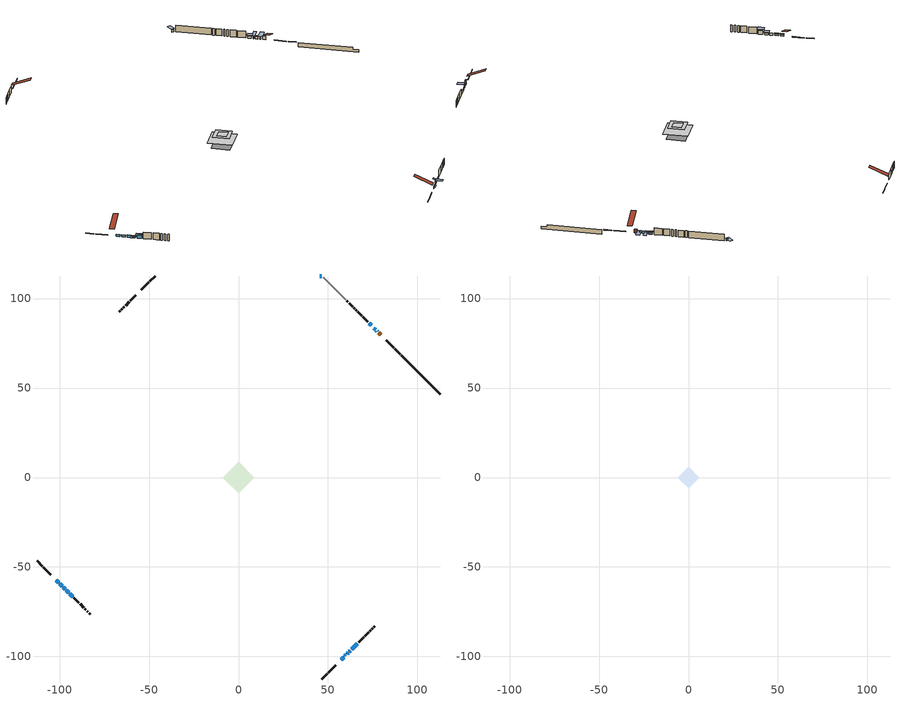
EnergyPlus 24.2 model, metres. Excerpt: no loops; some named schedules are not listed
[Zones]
conditioned space
 floor outside (Floor1 construction): -1.01,0 0,1.01 1.01,0 0,-1.01 z0.61
 floor adiabatic (AdiabaticFloorConstruction): -8.86,0 0,8.86 8.86,0 0,-8.86 z1.83
 floor foundation (Slab1 construction): -6.63,0 0,6.63 6.63,0 0,-6.63 z-1.75
 wall outside (RimJoist1 construction): 46.63,-112.58 49.49,-109.71 / -112.58,-46.63 -109.71,-49.49 / -46.63,112.58 -49.49,109.71 / 90.26,68.95 87.4,71.81 z0.61:0.91
 wall outside (RimJoist2 construction): 50.15,-109.06 54.41,-104.79 / -109.06,-50.15 -104.79,-54.41 / -50.15,109.06 -54.41,104.79 / 86.74,72.47 82.48,76.73 z0.61:0.91
 wall outside (AdiabaticWallConstruction 1): 79.37,79.84 78.3,80.91 z0.61:2.64
 wall outside (AdiabaticWallConstruction): 77.65,81.56 77.21,82 / -101.68,-57.52 -100.39,-58.82 / 57.52,-101.68 58.82,-100.39 / -99.73,-59.47 -98.44,-60.77 / -96.16,-63.05 -94.86,-64.34 / 75.04,84.17 74.89,84.32 z0.61:1.53; 76.56,82.65 75.69,83.51 / -97.78,-61.42 -96.81,-62.39 / 46.63,112.58 45.41,112.58 / 74.24,84.97 72.94,86.26 / 61.86,-97.34 62.51,-96.7 / 63.17,-96.04 66.4,-92.81 z0.61:1.83; 60.81,-98.4 61.21,-98 z0.61:2.29; -94.21,-65 -92.7,-66.51 z0.61:2.64
 wall outside (Wall1 construction): 67.06,-92.15 69.9,-89.31 / -92.04,-67.17 -89.2,-70.01 / -57.52,101.68 -60.37,98.84 / 72.29,86.92 69.44,89.77 z0.61:4.27
 wall outside (Wall2 construction): 70.56,-88.65 72.65,-86.55 / -88.54,-70.67 -86.44,-72.76 / -61.02,98.18 -63.12,96.09 / 68.78,90.42 66.69,92.52 z0.61:4.27
 wall outside (Wall3 construction): 73.31,-85.9 73.85,-85.35 / -85.79,-73.42 -85.25,-73.96 / -63.78,95.43 -64.32,94.89 / 66.03,93.18 65.49,93.72 z0.61:4.27
 wall outside (Wall4 construction): 74.51,-84.7 74.99,-84.22 / -84.59,-74.62 -84.11,-75.1 / -64.98,94.23 -65.45,93.75 / 64.83,94.37 64.36,94.85 z0.61:4.27
 wall outside (Wall6 construction): 75.64,-83.56 76.19,-83.02 / -83.45,-75.75 -82.91,-76.3 / -66.11,93.1 -66.66,92.55 / 61.13,98.08 60.58,98.62 z0.61:4.27
 wall foundation (FoundationWall1 construction): 90.92,68.29,-1.75 90.92,68.29,0.61 110.41,48.8,0.61 110.41,48.8,-0.48 112.58,46.63,-0.48 112.58,46.63,-1.75
 wall othersidecoefficients (Wall5 construction): 63.7,95.51 61.79,97.42 z0.61:4.27
 wall adiabatic (Wall7 construction): 59.93,99.28 47.29,111.92 z0.61:4.27
 window (WindowConstruction 9): 77.64,81.56 77.21,81.99 z0.61:1.52
 window (WindowConstruction 5): -101.68,-57.52 -100.39,-58.82 z0.61:1.52
 window (WindowConstruction 6): 57.52,-101.68 58.82,-100.39 z0.61:1.52
 window (WindowConstruction 7): 76.56,82.65 75.69,83.51 z0.61:1.83
 window (WindowConstruction 8): -99.73,-59.47 -98.44,-60.77 z0.61:1.52
 window (WindowConstruction 12): -97.78,-61.42 -96.81,-62.39 z0.61:1.83
 window (WindowConstruction 13): -96.16,-63.05 -94.86,-64.34 z0.61:1.52
 window (WindowConstruction 10): 75.04,84.17 74.89,84.31 z0.61:1.52
 window (WindowConstruction 11): 60.81,-98.4 61.21,-98 z0.61:2.29
 window (WindowConstruction): 46.63,112.58 45.41,112.58 z0.61:1.83
 window (WindowConstruction 1): 74.24,84.97 72.94,86.26 z0.61:1.83
 window (WindowConstruction 2): 61.86,-97.34 62.51,-96.7 z0.61:1.83
 window (WindowConstruction 3): 63.17,-96.04 66.4,-92.81 z0.61:1.83
 window (WindowConstruction 4): -94.21,-65 -92.7,-66.51 z0.61:2.64
 door (Door): 79.37,79.84 78.3,80.91 z0.61:2.64
 ceiling adiabatic (AdiabaticFloorConstruction): 0,-8.86 8.86,0 0,8.86 -8.86,0 z1.83
 roof outside (AdiabaticRoofConstruction): 60.16,-99.05,4.27 59.53,-98.42,4.64 58.84,-99.1,4.64 59.47,-99.74,4.27
 skylight (SkylightConstruction): 60.15,-99.05,4.27 59.53,-98.42,4.64 58.84,-99.1,4.64 59.47,-99.73,4.27
attic - vented
 floor to conditioned space (Floor2 construction Reversed): -3.37,0 0,3.37 3.37,0 0,-3.37 z4.27
 floor to conditioned space (Floor3 construction Reversed): -6.02,0 0,6.02 6.02,0 0,-6.02 z4.27
 roof outside (Roof1 construction): 56.87,-102.34,4.27 50.24,-95.71,8.17 48.44,-97.51,8.17 55.07,-104.14,4.27; -102.34,-56.87,4.27 -95.71,-50.24,8.17 -97.51,-48.44,8.17 -104.14,-55.07,4.27; -56.87,102.34,4.27 -50.24,95.71,8.17 -48.44,97.51,8.17 -55.07,104.14,4.27; 80.02,79.18,4.27 73.39,72.55,8.17 75.19,70.76,8.17 81.82,77.39,4.27
shading: 76.78,82.42 78.08,81.13 81.53,84.58 80.23,85.88 z2.13; -100.29,-58.92 -101.79,-57.42 -102.43,-58.06 -100.93,-59.57 z1.67; 58.92,-100.29 57.42,-101.79 58.06,-102.43 59.57,-100.93 z1.67; 75.59,83.62 76.66,82.55 77.31,83.19 76.23,84.26 z1.98; -98.34,-60.87 -99.84,-59.37 -100.48,-60.01 -98.98,-61.52 z1.67; -94.65,-64.55 -96.37,-62.84 -98.09,-64.57 -96.38,-66.28 z1.82; 74.46,84.75 75.47,83.74 78.92,87.19 77.91,88.2 z2.13; 61.74,-97.46 60.28,-98.93 62.86,-101.52 64.33,-100.05 z3.05; 45.05,112.58 46.99,112.58 46.99,116.24 45.05,116.24 z2.19; 72.65,86.56 74.53,84.68 75.82,85.97 73.95,87.85 z2.24; -92.27,-66.94 -94.64,-64.57 -96.36,-66.3 -93.99,-68.67 z3.25
[Building]
Building 1: Terrain=Suburbs
[Site:Location]
Summerland CS_BC: Latitude {deg}=49.56; Longitude {deg}=-119.65; Time Zone {hr}=-8; Elevation {m}=454; Keep Site Location Information=Yes
[Site:GroundTemperature:Shallow]
5.06956, 3.19416, 3.04397, 3.93394, 7.50669, 11.0628, 14.1458, 16.0987, 16.2646, 14.6762, 11.6719, 8.22487
[Site:WaterMainsTemperature]
Calculation Method=Schedule; Temperature Schedule=mains temperature schedule
[Material] Roughness=Rough; Thermal Absorptance=0.9
Name | Thickness {m} | Conductivity {W/m-K} | Density {kg/m3} | Specific Heat {J/kg-K} | Solar Absorptance | Visible Absorptance
asphalt or fiberglass shingles | 0.00635 | 0.162714 | 1121.4 | 1465.45 | 0.4 | 0.4
asphalt or fiberglass shingles 1 | 0.00635 | 0.162714 | 1121.4 | 1465.45 | 0.7 | 0.7
ceiling loosefill ins | 0.254 | 0.0480833 | 16.02 | 1046.75 | 0.7 | 0.7
ceiling stud and cavity | 0.1397 | 0.114154 | 65.682 | 1177.47 | 0.7 | 0.7
ceiling stud and cavity 1 | 0.1397 | 0.115316 | 65.682 | 1177.47 | 0.7 | 0.7
concrete 4.0 in. | 0.1016 | 1.803125 | 2242.8 | 837.4 | 0.7 | 0.7
concrete 8.0 in. | 0.2032 | 1.803125 | 2242.8 | 837.4 | 0.7 | 0.7
door material | 0.04445 | 0.053851 | 512.64 | 1214.23 | 0.7 | 0.7
floor covering | 0.0127 | 0.0433444 | 54.468 | 1339.84 | 0.6 | 0.6
floor rigid ins; rim joist rigid ins; wall rigid ins | 0.051816 | 0.029427 | 32.04 | 1214.23 | 0.7 | 0.7
floor rigid ins 1; roof rigid ins; wall rigid ins 2 | 0.512978 | 0.029427 | 32.04 | 1214.23 | 0.7 | 0.7
floor stud and cavity | 0.1397 | 0.0923391 | 92.3553 | 1139.71 | 0.7 | 0.7
floor stud and cavity 1 | 0.1397 | 1.75129 | 37.0049 | 1207.88 | 0.7 | 0.7
furniture material conditioned space 1 | 0.1524 | 0.115458 | 640.8 | 1214.23 | 0.6 | 0.6
gypsum board | 0.0127 | 0.160291 | 801 | 837.4 | 0.6 | 0.6
osb sheathing 0.5 in. | 0.0127 | 0.115458 | 512.64 | 1214.23 | 0.7 | 0.7
osb sheathing 0.75 in. | 0.01905 | 0.115458 | 512.64 | 1214.23 | 0.7 | 0.7
osb sheathing 2.0 in. | 0.0508 | 0.115458 | 512.64 | 1214.23 | 0.7 | 0.7
rim joist stud and cavity | 0.0508 | 0.043873 | 125.044 | 1163.47 | 0.6 | 0.6
rim joist stud and cavity 1 | 0.0508 | 0.04374 | 125.044 | 1163.47 | 0.6 | 0.6
roof stud and cavity | 0.18415 | 1.78686 | 37.0049 | 1207.88 | 0.6 | 0.6
wall rigid ins 1 | 0.051816 | 0.029427 | 32.04 | 1214.23 | 0.4 | 0.4
wall stud and cavity | 0.1397 | 0.329215 | 139.0536 | 1170.24 | 0.7 | 0.7
wall stud and cavity 1 | 0.1397 | 0.325167 | 139.0536 | 1170.24 | 0.7 | 0.7
wall stud and cavity 2 | 0.1397 | 0.316099 | 139.0536 | 1170.24 | 0.7 | 0.7
wall stud and cavity 3 | 0.1397 | 0.339064 | 139.0536 | 1170.24 | 0.7 | 0.7
wall stud and cavity 4 | 0.1397 | 0.248291 | 139.0536 | 1170.24 | 0.7 | 0.7
wall stud and cavity 5 | 0.1397 | 0.082279 | 139.0536 | 1170.24 | 0.7 | 0.7
wall stud and cavity 6 | 0.1397 | 0.237869 | 139.0536 | 1170.24 | 0.7 | 0.7
wall stud and cavity 7 | 0.0889 | 0.380278 | 52.3479 | 1209.89 | 0.7 | 0.7
wall stud and cavity 8 | 0.0889 | 0.391764 | 83.0341 | 1211.67 | 0.7 | 0.7
wood siding | 0.0254 | 0.102417 | 544.68 | 1172.36 | 0.4 | 0.4
wood siding 1; wood siding 2; wood siding 3 | 0.0254 | 0.102417 | 544.68 | 1172.36 | 0.7 | 0.7
[WindowMaterial:SimpleGlazingSystem]
Name | U-Factor {W/m2-K} | Solar Heat Gain Coefficient
SkylightMaterial | 3.39017 | 0.6975
WindowMaterial | 2.98606 | 0.56
WindowMaterial 1 | 2.904297 | 0.68
WindowMaterial 2 | 2.99685 | 0.54
WindowMaterial 3 | 2.89408 | 0.69
WindowMaterial 4 | 2.96619 | 0.6
WindowMaterial 5 | 2.96732 | 0.58
WindowMaterial 6 | 2.97868 | 0.61
WindowMaterial 7 | 3.13539 | 0.43
WindowMaterial 8 | 2.96789 | 0.62
[Construction]
AdiabaticFloorConstruction: floor stud and cavity 1, floor rigid ins 1, osb sheathing 0.75 in., floor covering
AdiabaticRoofConstruction: asphalt or fiberglass shingles 1, roof rigid ins, osb sheathing 0.75 in., roof stud and cavity
AdiabaticWallConstruction: wood siding 2, wall rigid ins 2, wall stud and cavity 7, gypsum board
AdiabaticWallConstruction 1: wood siding 3, wall rigid ins 2, wall stud and cavity 7, gypsum board
Door: door material
Floor1 construction: floor stud and cavity, floor rigid ins, osb sheathing 0.75 in., floor covering
Floor2 construction Reversed: gypsum board, ceiling stud and cavity, ceiling loosefill ins
Floor3 construction Reversed: gypsum board, ceiling stud and cavity 1, ceiling loosefill ins
FoundationWall1 construction: concrete 8.0 in.
furniture construction conditioned space 1: furniture material conditioned space 1
PartitionWallConstruction: gypsum board, wall stud and cavity 8, gypsum board
RimJoist1 construction: wood siding 1, rim joist rigid ins, osb sheathing 2.0 in., rim joist stud and cavity
RimJoist2 construction: wood siding 1, rim joist rigid ins, osb sheathing 2.0 in., rim joist stud and cavity 1
Roof1 construction: asphalt or fiberglass shingles
SkylightConstruction: SkylightMaterial
Slab1 construction: concrete 4.0 in.
Wall1 construction: wood siding, wall rigid ins, osb sheathing 0.5 in., wall stud and cavity, gypsum board
Wall2 construction: wood siding, wall rigid ins, osb sheathing 0.5 in., wall stud and cavity 1, gypsum board
Wall3 construction: wood siding, wall rigid ins, osb sheathing 0.5 in., wall stud and cavity 2, gypsum board
Wall4 construction: wood siding, wall rigid ins, osb sheathing 0.5 in., wall stud and cavity 3, gypsum board
Wall5 construction: wall rigid ins 1, osb sheathing 0.5 in., wall stud and cavity 4, gypsum board
Wall6 construction: wood siding, osb sheathing 0.5 in., wall stud and cavity 5, gypsum board
Wall7 construction: wall rigid ins 1, osb sheathing 0.5 in., wall stud and cavity 6, gypsum board
WindowConstruction; WindowConstruction 7: WindowMaterial
WindowConstruction 1: WindowMaterial 1
WindowConstruction 10: WindowMaterial 7
WindowConstruction 11: WindowMaterial 8
WindowConstruction 12; WindowConstruction 13; WindowConstruction 5; WindowConstruction 6; WindowConstruction 8: WindowMaterial 5
WindowConstruction 2: WindowMaterial 2
WindowConstruction 3: WindowMaterial 3
WindowConstruction 4: WindowMaterial 4
WindowConstruction 9: WindowMaterial 6
[Zone] Multiplier=1; Part of Total Floor Area=Yes
Name | Volume {m3}
attic - vented | 60.3611
conditioned space | 692.4
[Space]
Name | Zone | Volume {m3}
attic - vented 1 | attic - vented | 60.3611
conditioned space 1 | conditioned space | 692.4
[ZoneInfiltration:EffectiveLeakageArea]
infil attic - vented 1: Zone or Space=attic - vented 1; Schedule=Always On Discrete; Effective Air Leakage Area {cm2}=4566.77; Stack Coefficient=0.00027163; Wind Coefficient=1.11355e-05
[ZoneMixing]
whole house fan mix: Zone or Space=attic - vented; Schedule=Always On Continuous; Design Flow Rate Calculation Method=Flow/Zone; Design Flow Rate {m3/s}=0; Source Zone or Space=conditioned space
[SurfaceProperty:ExposedFoundationPerimeter]
Slab1: Exposed Perimeter Calculation Method=TotalExposedPerimeter; Total Exposed Perimeter {m}=30.632
[SurfaceProperty:OtherSideCoefficients]
other non-freezing space: Combined Convective/Radiative Film Coefficient {W/m2-K}=8.35; Constant Temperature Coefficient=1; External Dry-Bulb Temperature Coefficient=0; Ground Temperature Coefficient=0; Wind Speed Coefficient=0; Zone Air Temperature Coefficient=0; Constant Temperature Schedule=other non-freezing space; Previous Other Side Temperature Coefficient=0
[InternalMass] Zone or ZoneList=conditioned space; Space or SpaceList=conditioned space 1
Name | Construction | Surface Area {m2}
furniture mass conditioned space 1 | furniture construction conditioned space 1 | 98.7599
partition wall mass | PartitionWallConstruction | 246.9
[Lights]
interior lighting: Zone or ZoneList or Space or SpaceList=conditioned space 1; Schedule=interior lighting schedule; Design Level Calculation Method=LightingLevel; Lighting Level {W}=343.2; Return Air Fraction=0; Fraction Radiant=0.6; Fraction Visible=0.2; Fraction Replaceable=1
[People]
occupants: Zone or ZoneList or Space or SpaceList=conditioned space 1; Number of People Schedule=occupants schedule; Number of People Calculation Method=People; Number of People=3; Fraction Radiant=0.314171; Sensible Heat Fraction=0.56303; Activity Level Schedule=occupants activity schedule; Carbon Dioxide Generation Rate {m3/s-W}=0; Enable ASHRAE 55 Comfort Warnings=No; Mean Radiant Temperature Calculation Type=EnclosureAveraged
[ElectricEquipment] Zone or ZoneList or Space or SpaceList=conditioned space 1; Design Level Calculation Method=EquipmentLevel
Name | Schedule | Design Level {W} | Fraction Latent | Fraction Radiant | Fraction Lost
clothes dryer | clothes dryer schedule | 140.772 | 0.015 | 0.081 | 0.85
clothes washer | clothes washer schedule | 32.1985 | 0.03 | 0.162 | 0.7
cooking range | cooking range schedule | 208.969 | 0.08 | 0.432 | 0.2
dishwasher | dishwasher schedule | 66.8632 | 0.3 | 0.18 | 0.4
fridge | fridge schedule | 72.9452 | 0 | 0.6 | 0
mech vent bath fan 0 | mech vent bath fan 0 schedule | 28.7 | 0 | 0 | 1
mech vent bath fan 1 | mech vent bath fan 1 schedule | 28.7 | 0 | 0 | 1
mech vent house fan | mech vent house fan schedule | 0 | 0 | 0 | 1
mech vent house fan cfis | mech vent house fan cfis schedule | 0 | 0 | 0 | 0
mech vent range fan 0 | mech vent range fan 0 schedule | 215.2 | 0 | 0 | 1
misc plug loads | misc plug loads schedule | 494.7 | 0.045 | 0.513 | 0.1
whole house fan | Always On Discrete | 0 | 0 | 0 | 1
[OtherEquipment] Zone or ZoneList or Space or SpaceList=conditioned space 1; Design Level Calculation Method=EquipmentLevel
Name | Fuel Type | Schedule | Design Level {W} | Fraction Latent | Fraction Radiant | Fraction Lost
clothes dryer 1 | Electricity | clothes dryer schedule | 0 | 0.015 | 0.081 | 0.85
cooking range 1 | Electricity | cooking range schedule | 0 | 0.08 | 0.432 | 0.2
general water use latent | None | general water use schedule | 59.3978 | 1 | 0 | 0
general water use sensible | None | general water use schedule | -58.539 | 0 | 0.6 | 0
mech vent house fan latent load | None | Always On Discrete | 0 | 1 | 0 | 0
mech vent house fan sensible load | None | Always On Discrete | 0 | 0 | 0 | 0
water heater energy adjustment1 | NaturalGas | Always On Discrete | 0.01 | 0 | 0 | 1
[ZoneInfiltration:DesignFlowRate] Zone or ZoneList or Space or SpaceList=conditioned space 1; Schedule=Always On Discrete; Design Flow Rate Calculation Method=Flow/Zone; Design Flow Rate {m3/s}=0
infil flow; natural vent flow; whole house fan flow
[Foundation:Kiva]
Foundation Kiva 1: Initial Indoor Air Temperature {C}=18; Wall Height Above Grade {m}=0.609996; Wall Depth Below Slab {m}=0.2032
[Foundation:Kiva:Settings]
Soil Conductivity {W/m-K}=0.849921; Soil Density {kg/m3}=1842.3; Soil Specific Heat {J/kg-K}=418.7; Ground Solar Absorptivity=0.9; Ground Thermal Absorptivity=0.9; Ground Surface Roughness {m}=0.03; Far-Field Width {m}=40; Deep-Ground Boundary Condition=ZeroFlux; Deep-Ground Depth {m}=40; Minimum Cell Dimension {m}=0.2; Maximum Cell Growth Coefficient=3; Simulation Timestep=Timestep
[Exterior:Lights]
exterior lighting: Schedule=exterior lighting schedule; Design Level {W}=75.6
[Schedule:Constant]
Name | Hourly Value
Always On Continuous; mech vent house fan schedule; mech vent house fan cfis schedule; Always On Discrete | 1
other non-freezing space; fridge schedule | 0
occupants activity schedule | 117.228
[Schedule:Week:Daily]
interior lighting schedule Week Rule - Jan1-Jan27: interior lighting schedule day, interior lighting schedule day, interior lighting schedule day, interior lighting schedule day, interior lighting schedule day, interior lighting schedule day, interior lighting schedule day, interior lighting schedule default day, interior lighting schedule default day, interior lighting schedule default day, interior lighting schedule default day, interior lighting schedule default day
interior lighting schedule Week Rule - Jan28-Feb3: interior lighting schedule day, interior lighting schedule day, interior lighting schedule day, interior lighting schedule day, interior lighting schedule day 1, interior lighting schedule day 1, interior lighting schedule day 1, interior lighting schedule default day, interior lighting schedule default day, interior lighting schedule default day, interior lighting schedule default day, interior lighting schedule default day
interior lighting schedule Week Rule - Feb4-Feb24: interior lighting schedule day 1, interior lighting schedule day 1, interior lighting schedule day 1, interior lighting schedule day 1, interior lighting schedule day 1, interior lighting schedule day 1, interior lighting schedule day 1, interior lighting schedule default day, interior lighting schedule default day, interior lighting schedule default day, interior lighting schedule default day, interior lighting schedule default day
interior lighting schedule Week Rule - Feb25-Mar3: interior lighting schedule day 1, interior lighting schedule day 1, interior lighting schedule day 1, interior lighting schedule day 1, interior lighting schedule day 2, interior lighting schedule day 2, interior lighting schedule day 2, interior lighting schedule default day, interior lighting schedule default day, interior lighting schedule default day, interior lighting schedule default day, interior lighting schedule default day
interior lighting schedule Week Rule - Mar4-Mar31: interior lighting schedule day 2, interior lighting schedule day 2, interior lighting schedule day 2, interior lighting schedule day 2, interior lighting schedule day 2, interior lighting schedule day 2, interior lighting schedule day 2, interior lighting schedule default day, interior lighting schedule default day, interior lighting schedule default day, interior lighting schedule default day, interior lighting schedule default day
interior lighting schedule Week Rule - Apr1-Apr28: interior lighting schedule day 3, interior lighting schedule day 3, interior lighting schedule day 3, interior lighting schedule day 3, interior lighting schedule day 3, interior lighting schedule day 3, interior lighting schedule day 3, interior lighting schedule default day, interior lighting schedule default day, interior lighting schedule default day, interior lighting schedule default day, interior lighting schedule default day
interior lighting schedule Week Rule - Apr29-May5: interior lighting schedule day 3, interior lighting schedule day 3, interior lighting schedule day 4, interior lighting schedule day 4, interior lighting schedule day 4, interior lighting schedule day 4, interior lighting schedule day 4, interior lighting schedule default day, interior lighting schedule default day, interior lighting schedule default day, interior lighting schedule default day, interior lighting schedule default day
interior lighting schedule Week Rule - May6-May26: interior lighting schedule day 4, interior lighting schedule day 4, interior lighting schedule day 4, interior lighting schedule day 4, interior lighting schedule day 4, interior lighting schedule day 4, interior lighting schedule day 4, interior lighting schedule default day, interior lighting schedule default day, interior lighting schedule default day, interior lighting schedule default day, interior lighting schedule default day
interior lighting schedule Week Rule - May27-Jun2: interior lighting schedule day 4, interior lighting schedule day 4, interior lighting schedule day 4, interior lighting schedule day 4, interior lighting schedule day 4, interior lighting schedule day 5, interior lighting schedule day 5, interior lighting schedule default day, interior lighting schedule default day, interior lighting schedule default day, interior lighting schedule default day, interior lighting schedule default day
interior lighting schedule Week Rule - Jun3-Jun30: interior lighting schedule day 5, interior lighting schedule day 5, interior lighting schedule day 5, interior lighting schedule day 5, interior lighting schedule day 5, interior lighting schedule day 5, interior lighting schedule day 5, interior lighting schedule default day, interior lighting schedule default day, interior lighting schedule default day, interior lighting schedule default day, interior lighting schedule default day
interior lighting schedule Week Rule - Jul1-Jul28: interior lighting schedule day 6, interior lighting schedule day 6, interior lighting schedule day 6, interior lighting schedule day 6, interior lighting schedule day 6, interior lighting schedule day 6, interior lighting schedule day 6, interior lighting schedule default day, interior lighting schedule default day, interior lighting schedule default day, interior lighting schedule default day, interior lighting schedule default day
interior lighting schedule Week Rule - Jul29-Aug4: interior lighting schedule day 6, interior lighting schedule day 6, interior lighting schedule day 6, interior lighting schedule day 7, interior lighting schedule day 7, interior lighting schedule day 7, interior lighting schedule day 7, interior lighting schedule default day, interior lighting schedule default day, interior lighting schedule default day, interior lighting schedule default day, interior lighting schedule default day
interior lighting schedule Week Rule - Aug5-Aug25: interior lighting schedule day 7, interior lighting schedule day 7, interior lighting schedule day 7, interior lighting schedule day 7, interior lighting schedule day 7, interior lighting schedule day 7, interior lighting schedule day 7, interior lighting schedule default day, interior lighting schedule default day, interior lighting schedule default day, interior lighting schedule default day, interior lighting schedule default day
interior lighting schedule Week Rule - Aug26-Sep1: interior lighting schedule day 7, interior lighting schedule day 7, interior lighting schedule day 7, interior lighting schedule day 7, interior lighting schedule day 7, interior lighting schedule day 7, interior lighting schedule day 8, interior lighting schedule default day, interior lighting schedule default day, interior lighting schedule default day, interior lighting schedule default day, interior lighting schedule default day
interior lighting schedule Week Rule - Sep2-Sep29: interior lighting schedule day 8, interior lighting schedule day 8, interior lighting schedule day 8, interior lighting schedule day 8, interior lighting schedule day 8, interior lighting schedule day 8, interior lighting schedule day 8, interior lighting schedule default day, interior lighting schedule default day, interior lighting schedule default day, interior lighting schedule default day, interior lighting schedule default day
interior lighting schedule Week Rule - Sep30-Oct6: interior lighting schedule day 8, interior lighting schedule day 9, interior lighting schedule day 9, interior lighting schedule day 9, interior lighting schedule day 9, interior lighting schedule day 9, interior lighting schedule day 9, interior lighting schedule default day, interior lighting schedule default day, interior lighting schedule default day, interior lighting schedule default day, interior lighting schedule default day
interior lighting schedule Week Rule - Oct7-Oct27: interior lighting schedule day 9, interior lighting schedule day 9, interior lighting schedule day 9, interior lighting schedule day 9, interior lighting schedule day 9, interior lighting schedule day 9, interior lighting schedule day 9, interior lighting schedule default day, interior lighting schedule default day, interior lighting schedule default day, interior lighting schedule default day, interior lighting schedule default day
interior lighting schedule Week Rule - Oct28-Nov3: interior lighting schedule day 9, interior lighting schedule day 9, interior lighting schedule day 9, interior lighting schedule day 9, interior lighting schedule day 10, interior lighting schedule day 10, interior lighting schedule day 10, interior lighting schedule default day, interior lighting schedule default day, interior lighting schedule default day, interior lighting schedule default day, interior lighting schedule default day
interior lighting schedule Week Rule - Nov4-Nov24: interior lighting schedule day 10, interior lighting schedule day 10, interior lighting schedule day 10, interior lighting schedule day 10, interior lighting schedule day 10, interior lighting schedule day 10, interior lighting schedule day 10, interior lighting schedule default day, interior lighting schedule default day, interior lighting schedule default day, interior lighting schedule default day, interior lighting schedule default day
interior lighting schedule Week Rule - Nov25-Dec1: interior lighting schedule day 10, interior lighting schedule day 10, interior lighting schedule day 10, interior lighting schedule day 10, interior lighting schedule day 10, interior lighting schedule day 10, interior lighting schedule day 11, interior lighting schedule default day, interior lighting schedule default day, interior lighting schedule default day, interior lighting schedule default day, interior lighting schedule default day
interior lighting schedule Week Rule - Dec2-Dec31: interior lighting schedule day 11, interior lighting schedule day 11, interior lighting schedule day 11, interior lighting schedule day 11, interior lighting schedule day 11, interior lighting schedule day 11, interior lighting schedule day 11, interior lighting schedule default day, interior lighting schedule default day, interior lighting schedule default day, interior lighting schedule default day, interior lighting schedule default day
occupants schedule Week Rule - Jan1-Dec31: occupants schedule day, occupants schedule day, occupants schedule day, occupants schedule day, occupants schedule day, occupants schedule day, occupants schedule day, occupants schedule default day, occupants schedule default day, occupants schedule default day, occupants schedule default day, occupants schedule default day
clothes dryer schedule Week Rule - Jan1-Dec31: clothes dryer schedule day, clothes dryer schedule day, clothes dryer schedule day, clothes dryer schedule day, clothes dryer schedule day, clothes dryer schedule day, clothes dryer schedule day, clothes dryer schedule default day, clothes dryer schedule default day, clothes dryer schedule default day, clothes dryer schedule default day, clothes dryer schedule default day
clothes washer schedule Week Rule - Jan1-Dec31: clothes washer schedule day, clothes washer schedule day, clothes washer schedule day, clothes washer schedule day, clothes washer schedule day, clothes washer schedule day, clothes washer schedule day, clothes washer schedule default day, clothes washer schedule default day, clothes washer schedule default day, clothes washer schedule default day, clothes washer schedule default day
cooking range schedule Week Rule - Jan1-Dec31: cooking range schedule day, cooking range schedule day, cooking range schedule day, cooking range schedule day, cooking range schedule day, cooking range schedule day, cooking range schedule day, cooking range schedule default day, cooking range schedule default day, cooking range schedule default day, cooking range schedule default day, cooking range schedule default day
dishwasher schedule Week Rule - Jan1-Dec31: dishwasher schedule day, dishwasher schedule day, dishwasher schedule day, dishwasher schedule day, dishwasher schedule day, dishwasher schedule day, dishwasher schedule day, dishwasher schedule default day, dishwasher schedule default day, dishwasher schedule default day, dishwasher schedule default day, dishwasher schedule default day
mech vent bath fan 0 schedule Week Rule - Jan1-Dec31: mech vent bath fan 0 schedule day, mech vent bath fan 0 schedule day, mech vent bath fan 0 schedule day, mech vent bath fan 0 schedule day, mech vent bath fan 0 schedule day, mech vent bath fan 0 schedule day, mech vent bath fan 0 schedule day, mech vent bath fan 0 schedule default day, mech vent bath fan 0 schedule default day, mech vent bath fan 0 schedule default day, mech vent bath fan 0 schedule default day, mech vent bath fan 0 schedule default day
mech vent bath fan 1 schedule Week Rule - Jan1-Dec31: mech vent bath fan 1 schedule day, mech vent bath fan 1 schedule day, mech vent bath fan 1 schedule day, mech vent bath fan 1 schedule day, mech vent bath fan 1 schedule day, mech vent bath fan 1 schedule day, mech vent bath fan 1 schedule day, mech vent bath fan 1 schedule default day, mech vent bath fan 1 schedule default day, mech vent bath fan 1 schedule default day, mech vent bath fan 1 schedule default day, mech vent bath fan 1 schedule default day
mech vent range fan 0 schedule Week Rule - Jan1-Dec31: mech vent range fan 0 schedule day, mech vent range fan 0 schedule day, mech vent range fan 0 schedule day, mech vent range fan 0 schedule day, mech vent range fan 0 schedule day, mech vent range fan 0 schedule day, mech vent range fan 0 schedule day, mech vent range fan 0 schedule default day, mech vent range fan 0 schedule default day, mech vent range fan 0 schedule default day, mech vent range fan 0 schedule default day, mech vent range fan 0 schedule default day
misc plug loads schedule Week Rule - Jan1-Dec31: misc plug loads schedule day, misc plug loads schedule day, misc plug loads schedule day, misc plug loads schedule day, misc plug loads schedule day, misc plug loads schedule day, misc plug loads schedule day, misc plug loads schedule default day, misc plug loads schedule default day, misc plug loads schedule default day, misc plug loads schedule default day, misc plug loads schedule default day
general water use schedule Week Rule - Jan1-Dec31: general water use schedule day, general water use schedule day, general water use schedule day, general water use schedule day, general water use schedule day, general water use schedule day, general water use schedule day, general water use schedule default day, general water use schedule default day, general water use schedule default day, general water use schedule default day, general water use schedule default day
exterior lighting schedule Week Rule - Jan1-Jan27: exterior lighting schedule day, exterior lighting schedule day, exterior lighting schedule day, exterior lighting schedule day, exterior lighting schedule day, exterior lighting schedule day, exterior lighting schedule day, exterior lighting schedule default day, exterior lighting schedule default day, exterior lighting schedule default day, exterior lighting schedule default day, exterior lighting schedule default day
exterior lighting schedule Week Rule - Jan28-Feb3: exterior lighting schedule day, exterior lighting schedule day, exterior lighting schedule day, exterior lighting schedule day, exterior lighting schedule day 1, exterior lighting schedule day 1, exterior lighting schedule day 1, exterior lighting schedule default day, exterior lighting schedule default day, exterior lighting schedule default day, exterior lighting schedule default day, exterior lighting schedule default day
exterior lighting schedule Week Rule - Feb4-Feb24: exterior lighting schedule day 1, exterior lighting schedule day 1, exterior lighting schedule day 1, exterior lighting schedule day 1, exterior lighting schedule day 1, exterior lighting schedule day 1, exterior lighting schedule day 1, exterior lighting schedule default day, exterior lighting schedule default day, exterior lighting schedule default day, exterior lighting schedule default day, exterior lighting schedule default day
exterior lighting schedule Week Rule - Feb25-Mar3: exterior lighting schedule day 1, exterior lighting schedule day 1, exterior lighting schedule day 1, exterior lighting schedule day 1, exterior lighting schedule day 2, exterior lighting schedule day 2, exterior lighting schedule day 2, exterior lighting schedule default day, exterior lighting schedule default day, exterior lighting schedule default day, exterior lighting schedule default day, exterior lighting schedule default day
exterior lighting schedule Week Rule - Mar4-Mar31: exterior lighting schedule day 2, exterior lighting schedule day 2, exterior lighting schedule day 2, exterior lighting schedule day 2, exterior lighting schedule day 2, exterior lighting schedule day 2, exterior lighting schedule day 2, exterior lighting schedule default day, exterior lighting schedule default day, exterior lighting schedule default day, exterior lighting schedule default day, exterior lighting schedule default day
exterior lighting schedule Week Rule - Apr1-Apr28: exterior lighting schedule day 3, exterior lighting schedule day 3, exterior lighting schedule day 3, exterior lighting schedule day 3, exterior lighting schedule day 3, exterior lighting schedule day 3, exterior lighting schedule day 3, exterior lighting schedule default day, exterior lighting schedule default day, exterior lighting schedule default day, exterior lighting schedule default day, exterior lighting schedule default day
[Schedule:Year]
interior lighting schedule: interior lighting schedule Week Rule - Jan1-Jan27, 1, 1, 1, 27, interior lighting schedule Week Rule - Jan28-Feb3, 1, 28, 2, 3, interior lighting schedule Week Rule - Feb4-Feb24, 2, 4, 2, 24, interior lighting schedule Week Rule - Feb25-Mar3, 2, 25, 3, 3, interior lighting schedule Week Rule - Mar4-Mar31, 3, 4, 3, 31, interior lighting schedule Week Rule - Apr1-Apr28, 4, 1, 4, 28, interior lighting schedule Week Rule - Apr29-May5, 4, 29, 5, 5, interior lighting schedule Week Rule - May6-May26, 5, 6, 5, 26, interior lighting schedule Week Rule - May27-Jun2, 5, 27, 6, 2, interior lighting schedule Week Rule - Jun3-Jun30, 6, 3, 6, 30, interior lighting schedule Week Rule - Jul1-Jul28, 7, 1, 7, 28, interior lighting schedule Week Rule - Jul29-Aug4, 7, 29, 8, 4, interior lighting schedule Week Rule - Aug5-Aug25, 8, 5, 8, 25, interior lighting schedule Week Rule - Aug26-Sep1, 8, 26, 9, 1, interior lighting schedule Week Rule - Sep2-Sep29, 9, 2, 9, 29, interior lighting schedule Week Rule - Sep30-Oct6, 9, 30, 10, 6, interior lighting schedule Week Rule - Oct7-Oct27, 10, 7, 10, 27, interior lighting schedule Week Rule - Oct28-Nov3, 10, 28, 11, 3, interior lighting schedule Week Rule - Nov4-Nov24, 11, 4, 11, 24, interior lighting schedule Week Rule - Nov25-Dec1, 11, 25, 12, 1, interior lighting schedule Week Rule - Dec2-Dec31, 12, 2, 12, 31
occupants schedule: occupants schedule Week Rule - Jan1-Dec31, 1, 1, 12, 31
clothes dryer schedule: clothes dryer schedule Week Rule - Jan1-Dec31, 1, 1, 12, 31
clothes washer schedule: clothes washer schedule Week Rule - Jan1-Dec31, 1, 1, 12, 31
cooking range schedule: cooking range schedule Week Rule - Jan1-Dec31, 1, 1, 12, 31
dishwasher schedule: dishwasher schedule Week Rule - Jan1-Dec31, 1, 1, 12, 31
mech vent bath fan 0 schedule: mech vent bath fan 0 schedule Week Rule - Jan1-Dec31, 1, 1, 12, 31
mech vent bath fan 1 schedule: mech vent bath fan 1 schedule Week Rule - Jan1-Dec31, 1, 1, 12, 31
mech vent range fan 0 schedule: mech vent range fan 0 schedule Week Rule - Jan1-Dec31, 1, 1, 12, 31
misc plug loads schedule: misc plug loads schedule Week Rule - Jan1-Dec31, 1, 1, 12, 31
general water use schedule: general water use schedule Week Rule - Jan1-Dec31, 1, 1, 12, 31
exterior lighting schedule: exterior lighting schedule Week Rule - Jan1-Jan27, 1, 1, 1, 27, exterior lighting schedule Week Rule - Jan28-Feb3, 1, 28, 2, 3, exterior lighting schedule Week Rule - Feb4-Feb24, 2, 4, 2, 24, exterior lighting schedule Week Rule - Feb25-Mar3, 2, 25, 3, 3, exterior lighting schedule Week Rule - Mar4-Mar31, 3, 4, 3, 31, exterior lighting schedule Week Rule - Apr1-Apr28, 4, 1, 4, 28, exterior lighting schedule Week Rule - Apr29-May5, 4, 29, 5, 5, exterior lighting schedule Week Rule - May6-May26, 5, 6, 5, 26, exterior lighting schedule Week Rule - May27-Jun2, 5, 27, 6, 2, exterior lighting schedule Week Rule - Jun3-Jun30, 6, 3, 6, 30, exterior lighting schedule Week Rule - Jul1-Jul28, 7, 1, 7, 28, exterior lighting schedule Week Rule - Jul29-Aug4, 7, 29, 8, 4, exterior lighting schedule Week Rule - Aug5-Aug25, 8, 5, 8, 25, exterior lighting schedule Week Rule - Aug26-Sep1, 8, 26, 9, 1, exterior lighting schedule Week Rule - Sep2-Sep29, 9, 2, 9, 29, exterior lighting schedule Week Rule - Sep30-Oct6, 9, 30, 10, 6, exterior lighting schedule Week Rule - Oct7-Oct27, 10, 7, 10, 27, exterior lighting schedule Week Rule - Oct28-Nov3, 10, 28, 11, 3, exterior lighting schedule Week Rule - Nov4-Nov24, 11, 4, 11, 24, exterior lighting schedule Week Rule - Nov25-Dec1, 11, 25, 12, 1, exterior lighting schedule Week Rule - Dec2-Dec31, 12, 2, 12, 31
[Schedule:Compact]
mains temperature schedule: Through: 01/01, For: AllDays, Until: 24:00, 8.8, Through: 01/02, For: AllDays, Until: 24:00, 8.73556, Through: 01/03, For: AllDays, Until: 24:00, 8.67222, Through: 01/04, For: AllDays, Until: 24:00, 8.61, Through: 01/05, For: AllDays, Until: 24:00, 8.54889, Through: 01/06, For: AllDays, Until: 24:00, 8.48944, Through: 01/07, For: AllDays, Until: 24:00, 8.43111, Through: 01/08, For: AllDays, Until: 24:00, 8.37389, Through: 01/09, For: AllDays, Until: 24:00, 8.31778, Through: 01/10, For: AllDays, Until: 24:00, 8.26333, Through: 01/11, For: AllDays, Until: 24:00, 8.21056, Through: 01/12, For: AllDays, Until: 24:00, 8.15889, Through: 01/13, For: AllDays, Until: 24:00, 8.10833, Through: 01/14, For: AllDays, Until: 24:00, 8.05944, Through: 01/15, For: AllDays, Until: 24:00, 8.01167, Through: 01/16, For: AllDays, Until: 24:00, 7.96556, Through: 01/17, For: AllDays, Until: 24:00, 7.92111, Through: 01/18, For: AllDays, Until: 24:00, 7.87778, Through: 01/19, For: AllDays, Until: 24:00, 7.83611, Through: 01/20, For: AllDays, Until: 24:00, 7.79556, Through: 01/21, For: AllDays, Until: 24:00, 7.75722, Through: 01/22, For: AllDays, Until: 24:00, 7.71944, Through: 01/23, For: AllDays, Until: 24:00, 7.68389, Through: 01/24, For: AllDays, Until: 24:00, 7.64944, Through: 01/25, For: AllDays, Until: 24:00, 7.61667, Through: 01/26, For: AllDays, Until: 24:00, 7.58556, Through: 01/27, For: AllDays, Until: 24:00, 7.55611, Through: 01/28, For: AllDays, Until: 24:00, 7.52778, Through: 01/29, For: AllDays, Until: 24:00, 7.50167, Through: 01/30, For: AllDays, Until: 24:00, 7.47667, Through: 01/31, For: AllDays, Until: 24:00, 7.45333, Through: 02/01, For: AllDays, Until: 24:00, 7.43111, Through: 02/02, For: AllDays, Until: 24:00, 7.41111, Through: 02/03, For: AllDays, Until: 24:00, 7.39278, Through: 02/04, For: AllDays, Until: 24:00, 7.37556, Through: 02/05, For: AllDays, Until: 24:00, 7.36, Through: 02/06, For: AllDays, Until: 24:00, 7.34667, Through: 02/07, For: AllDays, Until: 24:00, 7.33444, Through: 02/08, For: AllDays, Until: 24:00, 7.32389, Through: 02/09, For: AllDays, Until: 24:00, 7.315, Through: 02/10, For: AllDays, Until: 24:00, 7.30778, Through: 02/11, For: AllDays, Until: 24:00, 7.30222, Through: 02/12, For: AllDays, Until: 24:00, 7.29833, Through: 02/13, For: AllDays, Until: 24:00, 7.29611, Through: 02/14, For: AllDays, Until: 24:00, 7.29556, Through: 02/15, For: AllDays, Until: 24:00, 7.29611, Through: 02/16, For: AllDays, Until: 24:00, 7.29889, Through: 02/17, For: AllDays, Until: 24:00, 7.30278, Through: 02/18, For: AllDays, Until: 24:00, 7.30889, Through: 02/19, For: AllDays, Until: 24:00, 7.31667, Through: 02/20, For: AllDays, Until: 24:00, 7.32556, Through: 02/21, For: AllDays, Until: 24:00, 7.33611, Through: 02/22, For: AllDays, Until: 24:00, 7.34889, Through: 02/23, For: AllDays, Until: 24:00, 7.36278, Through: 02/24, For: AllDays, Until: 24:00, 7.37833, Through: 02/25, For: AllDays, Until: 24:00, 7.39556, Through: 02/26, For: AllDays, Until: 24:00, 7.41444, Through: 02/27, For: AllDays, Until: 24:00, 7.43444, Through: 02/28, For: AllDays, Until: 24:00, 7.45667, Through: 03/01, For: AllDays, Until: 24:00, 7.48056, Through: 03/02, For: AllDays, Until: 24:00, 7.50556, Through: 03/03, For: AllDays, Until: 24:00, 7.53222, Through: 03/04, For: AllDays, Until: 24:00, 7.56056, Through: 03/05, For: AllDays, Until: 24:00, 7.59056, Through: 03/06, For: AllDays, Until: 24:00, 7.62222, Through: 03/07, For: AllDays, Until: 24:00, 7.655, Through: 03/08, For: AllDays, Until: 24:00, 7.68944, Through: 03/09, For: AllDays, Until: 24:00, 7.72556, Through: 03/10, For: AllDays, Until: 24:00, 7.76333, Through: 03/11, For: AllDays, Until: 24:00, 7.80222, Through: 03/12, For: AllDays, Until: 24:00, 7.84278, Through: 03/13, For: AllDays, Until: 24:00, 7.88444, Through: 03/14, For: AllDays, Until: 24:00, 7.92833, Through: 03/15, For: AllDays, Until: 24:00, 7.97278, Through: 03/16, For: AllDays, Until: 24:00, 8.01944, Through: 03/17, For: AllDays, Until: 24:00, 8.06722, Through: 03/18, For: AllDays, Until: 24:00, 8.11611, Through: 03/19, For: AllDays, Until: 24:00, 8.16667, Through: 03/20, For: AllDays, Until: 24:00, 8.21889, Through: 03/21, For: AllDays, Until: 24:00, 8.27222, Through: 03/22, For: AllDays, Until: 24:00, 8.32667, Through: 03/23, For: AllDays, Until: 24:00, 8.38278, Through: 03/24, For: AllDays, Until: 24:00, 8.44, Through: 03/25, For: AllDays, Until: 24:00, 8.49889, Through: 03/26, For: AllDays, Until: 24:00, 8.55889, Through: 03/27, For: AllDays, Until: 24:00, 8.62, Through: 03/28, For: AllDays, Until: 24:00, 8.68222, Through: 03/29, For: AllDays, Until: 24:00, 8.74611, Through: 03/30, For: AllDays, Until: 24:00, 8.81056, Through: 03/31, For: AllDays, Until: 24:00, 8.87667, Through: 04/01, For: AllDays, Until: 24:00, 8.94389, Through: 04/02, For: AllDays, Until: 24:00, 9.01222, Through: 04/03, For: AllDays, Until: 24:00, 9.08167, Through: 04/04, For: AllDays, Until: 24:00, 9.15222, Through: 04/05, For: AllDays, Until: 24:00, 9.22389, Through: 04/06, For: AllDays, Until: 24:00, 9.29667, Through: 04/07, For: AllDays, Until: 24:00, 9.37056, Through: 04/08, For: AllDays, Until: 24:00, 9.445, Through: 04/09, For: AllDays, Until: 24:00, 9.52111, Through: 04/10, For: AllDays, Until: 24:00, 9.59778, Through: 04/11, For: AllDays, Until: 24:00, 9.67556, Through: 04/12, For: AllDays, Until: 24:00, 9.75389, Through: 04/13, For: AllDays, Until: 24:00, 9.83389, Through: 04/14, For: AllDays, Until: 24:00, 9.91389, Through: 04/15, For: AllDays, Until: 24:00, 9.99556, Through: 04/16, For: AllDays, Until: 24:00, 10.0778, Through: 04/17, For: AllDays, Until: 24:00, 10.1606, Through: 04/18, For: AllDays, Until: 24:00, 10.2444, Through: 04/19, For: AllDays, Until: 24:00, 10.3289, Through: 04/20, For: AllDays, Until: 24:00, 10.4139, Through: 04/21, For: AllDays, Until: 24:00, 10.5, Through: 04/22, For: AllDays, Until: 24:00, 10.5867, Through: 04/23, For: AllDays, Until: 24:00, 10.6739, Through: 04/24, For: AllDays, Until: 24:00, 10.7617, Through: 04/25, For: AllDays, Until: 24:00, 10.8506, Through: 04/26, For: AllDays, Until: 24:00, 10.9394, Through: 04/27, For: AllDays, Until: 24:00, 11.0294, Through: 04/28, For: AllDays, Until: 24:00, 11.1194, Through: 04/29, For: AllDays, Until: 24:00, 11.2106, Through: 04/30, For: AllDays, Until: 24:00, 11.3017, Through: 05/01, For: AllDays, Until: 24:00, 11.3933, Through: 05/02, For: AllDays, Until: 24:00, 11.485, Through: 05/03, For: AllDays, Until: 24:00, 11.5778, Through: 05/04, For: AllDays, Until: 24:00, 11.6706, Through: 05/05, For: AllDays, Until: 24:00, 11.7639, Through: 05/06, For: AllDays, Until: 24:00, 11.8572, Through: 05/07, For: AllDays, Until: 24:00, 11.9511, Through: 05/08, For: AllDays, Until: 24:00, 12.045, Through: 05/09, For: AllDays, Until: 24:00, 12.1394, Through: 05/10, For: AllDays, Until: 24:00, 12.2339, Through: 05/11, For: AllDays, Until: 24:00, 12.3283, Through: 05/12, For: AllDays, Until: 24:00, 12.4233, Through: 05/13, For: AllDays, Until: 24:00, 12.5183, Through: 05/14, For: AllDays, Until: 24:00, 12.6133, Through: 05/15, For: AllDays, Until: 24:00, 12.7083, Through: 05/16, For: AllDays, Until: 24:00, 12.8033, Through: 05/17, For: AllDays, Until: 24:00, 12.8983, Through: 05/18, For: AllDays, Until: 24:00, 12.9939, Through: 05/19, For: AllDays, Until: 24:00, 13.0889, Through: 05/20, For: AllDays, Until: 24:00, 13.1839, Through: 05/21, For: AllDays, Until: 24:00, 13.2783, Through: 05/22, For: AllDays, Until: 24:00, 13.3733, Through: 05/23, For: AllDays, Until: 24:00, 13.4678, Through: 05/24, For: AllDays, Until: 24:00, 13.5622, Through: 05/25, For: AllDays, Until: 24:00, 13.6561, Through: 05/26, For: AllDays, Until: 24:00, 13.75, Through: 05/27, For: AllDays, Until: 24:00, 13.8439, Through: 05/28, For: AllDays, Until: 24:00, 13.9372, Through: 05/29, For: AllDays, Until: 24:00, 14.03, Through: 05/30, For: AllDays, Until: 24:00, 14.1228, Through: 05/31, For: AllDays, Until: 24:00, 14.215, Through: 06/01, For: AllDays, Until: 24:00, 14.3067, Through: 06/02, For: AllDays, Until: 24:00, 14.3983, Through: 06/03, For: AllDays, Until: 24:00, 14.4889, Through: 06/04, For: AllDays, Until: 24:00, 14.5794, Through: 06/05, For: AllDays, Until: 24:00, 14.6694, Through: 06/06, For: AllDays, Until: 24:00, 14.7589, Through: 06/07, For: AllDays, Until: 24:00, 14.8478, Through: 06/08, For: AllDays, Until: 24:00, 14.9356, Through: 06/09, For: AllDays, Until: 24:00, 15.0233, Through: 06/10, For: AllDays, Until: 24:00, 15.1106, Through: 06/11, For: AllDays, Until: 24:00, 15.1967, Through: 06/12, For: AllDays, Until: 24:00, 15.2822, Through: 06/13, For: AllDays, Until: 24:00, 15.3667, Through: 06/14, For: AllDays, Until: 24:00, 15.4511, Through: 06/15, For: AllDays, Until: 24:00, 15.5344, Through: 06/16, For: AllDays, Until: 24:00, 15.6167, Through: 06/17, For: AllDays, Until: 24:00, 15.6983, Through: 06/18, For: AllDays, Until: 24:00, 15.7789, Through: 06/19, For: AllDays, Until: 24:00, 15.8589, Through: 06/20, For: AllDays, Until: 24:00, 15.9378, Through: 06/21, For: AllDays, Until: 24:00, 16.0161, Through: 06/22, For: AllDays, Until: 24:00, 16.0933, Through: 06/23, For: AllDays, Until: 24:00, 16.1694, Through: 06/24, For: AllDays, Until: 24:00, 16.2444, Through: 06/25, For: AllDays, Until: 24:00, 16.3189, Through: 06/26, For: AllDays, Until: 24:00, 16.3922, Through: 06/27, For: AllDays, Until: 24:00, 16.4639, Through: 06/28, For: AllDays, Until: 24:00, 16.535, Through: 06/29, For: AllDays, Until: 24:00, 16.605, Through: 06/30, For: AllDays, Until: 24:00, 16.6739, Through: 07/01, For: AllDays, Until: 24:00, 16.7411, Through: 07/02, For: AllDays, Until: 24:00, 16.8078, Through: 07/03, For: AllDays, Until: 24:00, 16.8733, Through: 07/04, For: AllDays, Until: 24:00, 16.9372, Through: 07/05, For: AllDays, Until: 24:00, 17, Through: 07/06, For: AllDays, Until: 24:00, 17.0617, Through: 07/07, For: AllDays, Until: 24:00, 17.1222, Through: 07/08, For: AllDays, Until: 24:00, 17.1811, Through: 07/09, For: AllDays, Until: 24:00, 17.2389, Through: 07/10, For: AllDays, Until: 24:00, 17.2956, Through: 07/11, For: AllDays, Until: 24:00, 17.3511, Through: 07/12, For: AllDays, Until: 24:00, 17.4044, Through: 07/13, For: AllDays, Until: 24:00, 17.4572, Through: 07/14, For: AllDays, Until: 24:00, 17.5083, Through: 07/15, For: AllDays, Until: 24:00, 17.5583, Through: 07/16, For: AllDays, Until: 24:00, 17.6067, Through: 07/17, For: AllDays, Until: 24:00, 17.6533, Through: 07/18, For: AllDays, Until: 24:00, 17.6989, Through: 07/19, For: AllDays, Until: 24:00, 17.7428, Through: 07/20, For: AllDays, Until: 24:00, 17.7856, Through: 07/21, For: AllDays, Until: 24:00, 17.8267, Through: 07/22, For: AllDays, Until: 24:00, 17.8661, Through: 07/23, For: AllDays, Until: 24:00, 17.9044, Through: 07/24, For: AllDays, Until: 24:00, 17.9411, Through: 07/25, For: AllDays, Until: 24:00, 17.9761, Through: 07/26, For: AllDays, Until: 24:00, 18.0094, Through: 07/27, For: AllDays, Until: 24:00, 18.0417, Through: 07/28, For: AllDays, Until: 24:00, 18.0722, Through: 07/29, For: AllDays, Until: 24:00, 18.1011, Through: 07/30, For: AllDays, Until: 24:00, 18.1283, Through: 07/31, For: AllDays, Until: 24:00, 18.1544, Through: 08/01, For: AllDays, Until: 24:00, 18.1789, Through: 08/02, For: AllDays, Until: 24:00, 18.2011, Through: 08/03, For: AllDays, Until: 24:00, 18.2222, Through: 08/04, For: AllDays, Until: 24:00, 18.2417, Through: 08/05, For: AllDays, Until: 24:00, 18.2594, Through: 08/06, For: AllDays, Until: 24:00, 18.2761, Through: 08/07, For: AllDays, Until: 24:00, 18.2906, Through: 08/08, For: AllDays, Until: 24:00, 18.3033, Through: 08/09, For: AllDays, Until: 24:00, 18.315, Through: 08/10, For: AllDays, Until: 24:00, 18.3244, Through: 08/11, For: AllDays, Until: 24:00, 18.3328, Through: 08/12, For: AllDays, Until: 24:00, 18.3394, Through: 08/13, For: AllDays, Until: 24:00, 18.3444, Through: 08/14, For: AllDays, Until: 24:00, 18.3472, Through: 08/15, For: AllDays, Until: 24:00, 18.3489, Through: 08/16, For: AllDays, Until: 24:00, 18.3489, Through: 08/17, For: AllDays, Until: 24:00, 18.3472, Through: 08/18, For: AllDays, Until: 24:00, 18.3439, Through: 08/19, For: AllDays, Until: 24:00, 18.3389, Through: 08/20, For: AllDays, Until: 24:00, 18.3322, Through: 08/21, For: AllDays, Until: 24:00, 18.3244, Through: 08/22, For: AllDays, Until: 24:00, 18.3144, Through: 08/23, For: AllDays, Until: 24:00, 18.3028, Through: 08/24, For: AllDays, Until: 24:00, 18.29, Through: 08/25, For: AllDays, Until: 24:00, 18.275, Through: 08/26, For: AllDays, Until: 24:00, 18.2589, Through: 08/27, For: AllDays, Until: 24:00, 18.2411, Through: 08/28, For: AllDays, Until: 24:00, 18.2211, Through: 08/29, For: AllDays, Until: 24:00, 18.2, Through: 08/30, For: AllDays, Until: 24:00, 18.1772, Through: 08/31, For: AllDays, Until: 24:00, 18.1533, Through: 09/01, For: AllDays, Until: 24:00, 18.1272, Through: 09/02, For: AllDays, Until: 24:00, 18.1, Through: 09/03, For: AllDays, Until: 24:00, 18.0706, Through: 09/04, For: AllDays, Until: 24:00, 18.04, Through: 09/05, For: AllDays, Until: 24:00, 18.0078, Through: 09/06, For: AllDays, Until: 24:00, 17.9744, Through: 09/07, For: AllDays, Until: 24:00, 17.9394, Through: 09/08, For: AllDays, Until: 24:00, 17.9022, Through: 09/09, For: AllDays, Until: 24:00, 17.8644, Through: 09/10, For: AllDays, Until: 24:00, 17.8244, Through: 09/11, For: AllDays, Until: 24:00, 17.7833, Through: 09/12, For: AllDays, Until: 24:00, 17.7406, Through: 09/13, For: AllDays, Until: 24:00, 17.6967, Through: 09/14, For: AllDays, Until: 24:00, 17.6511, Through: 09/15, For: AllDays, Until: 24:00, 17.6039, Through: 09/16, For: AllDays, Until: 24:00, 17.5556, Through: 09/17, For: AllDays, Until: 24:00, 17.5061, Through: 09/18, For: AllDays, Until: 24:00, 17.4544, Through: 09/19, For: AllDays, Until: 24:00, 17.4022, Through: 09/20, For: AllDays, Until: 24:00, 17.3483, Through: 09/21, For: AllDays, Until: 24:00, 17.2928, Through: 09/22, For: AllDays, Until: 24:00, 17.2361, Through: 09/23, For: AllDays, Until: 24:00, 17.1783, Through: 09/24, For: AllDays, Until: 24:00, 17.1194, Through: 09/25, For: AllDays, Until: 24:00, 17.0589, Through: 09/26, For: AllDays, Until: 24:00, 16.9972, Through: 09/27, For: AllDays, Until: 24:00, 16.9344, Through: 09/28, For: AllDays, Until: 24:00, 16.87, Through: 09/29, For: AllDays, Until: 24:00, 16.8044, Through: 09/30, For: AllDays, Until: 24:00, 16.7383, Through: 10/01, For: AllDays, Until: 24:00, 16.6706, Through: 10/02, For: AllDays, Until: 24:00, 16.6017, Through: 10/03, For: AllDays, Until: 24:00, 16.5317, Through: 10/04, For: AllDays, Until: 24:00, 16.4606, Through: 10/05, For: AllDays, Until: 24:00, 16.3883, Through: 10/06, For: AllDays, Until: 24:00, 16.315, Through: 10/07, For: AllDays, Until: 24:00, 16.2411, Through: 10/08, For: AllDays, Until: 24:00, 16.1656, Through: 10/09, For: AllDays, Until: 24:00, 16.0894, Through: 10/10, For: AllDays, Until: 24:00, 16.0122, Through: 10/11, For: AllDays, Until: 24:00, 15.9344, Through: 10/12, For: AllDays, Until: 24:00, 15.855, Through: 10/13, For: AllDays, Until: 24:00, 15.775, Through: 10/14, For: AllDays, Until: 24:00, 15.6944, Through: 10/15, For: AllDays, Until: 24:00, 15.6128, Through: 10/16, For: AllDays, Until: 24:00, 15.53, Through: 10/17, For: AllDays, Until: 24:00, 15.4467, Through: 10/18, For: AllDays, Until: 24:00, 15.3628, Through: 10/19, For: AllDays, Until: 24:00, 15.2778, Through: 10/20, For: AllDays, Until: 24:00, 15.1922, Through: 10/21, For: AllDays, Until: 24:00, 15.1061, Through: 10/22, For: AllDays, Until: 24:00, 15.0189, Through: 10/23, For: AllDays, Until: 24:00, 14.9317, Through: 10/24, For: AllDays, Until: 24:00, 14.8433, Through: 10/25, For: AllDays, Until: 24:00, 14.7544, Through: 10/26, For: AllDays, Until: 24:00, 14.665, Through: 10/27, For: AllDays, Until: 24:00, 14.575, Through: 10/28, For: AllDays, Until: 24:00, 14.4844, Through: 10/29, For: AllDays, Until: 24:00, 14.3939, Through: 10/30, For: AllDays, Until: 24:00, 14.3022, Through: 10/31, For: AllDays, Until: 24:00, 14.2106, Through: 11/01, For: AllDays, Until: 24:00, 14.1183, Through: 11/02, For: AllDays, Until: 24:00, 14.0256, Through: 11/03, For: AllDays, Until: 24:00, 13.9328, Through: 11/04, For: AllDays, Until: 24:00, 13.8394, Through: 11/05, For: AllDays, Until: 24:00, 13.7456, Through: 11/06, For: AllDays, Until: 24:00, 13.6517, Through: 11/07, For: AllDays, Until: 24:00, 13.5578, Through: 11/08, For: AllDays, Until: 24:00, 13.4633, Through: 11/09, For: AllDays, Until: 24:00, 13.3689, Through: 11/10, For: AllDays, Until: 24:00, 13.2739, Through: 11/11, For: AllDays, Until: 24:00, 13.1789, Through: 11/12, For: AllDays, Until: 24:00, 13.0839, Through: 11/13, For: AllDays, Until: 24:00, 12.9889, Through: 11/14, For: AllDays, Until: 24:00, 12.8939, Through: 11/15, For: AllDays, Until: 24:00, 12.7989, Through: 11/16, For: AllDays, Until: 24:00, 12.7039, Through: 11/17, For: AllDays, Until: 24:00, 12.6089, Through: 11/18, For: AllDays, Until: 24:00, 12.5139, Through: 11/19, For: AllDays, Until: 24:00, 12.4189, Through: 11/20, For: AllDays, Until: 24:00, 12.3239, Through: 11/21, For: AllDays, Until: 24:00, 12.2294, Through: 11/22, For: AllDays, Until: 24:00, 12.135, Through: 11/23, For: AllDays, Until: 24:00, 12.0406, Through: 11/24, For: AllDays, Until: 24:00, 11.9467, Through: 11/25, For: AllDays, Until: 24:00, 11.8528, Through: 11/26, For: AllDays, Until: 24:00, 11.7594, Through: 11/27, For: AllDays, Until: 24:00, 11.6661, Through: 11/28, For: AllDays, Until: 24:00, 11.5733, Through: 11/29, For: AllDays, Until: 24:00, 11.4806, Through: 11/30, For: AllDays, Until: 24:00, 11.3889, Through: 12/01, For: AllDays, Until: 24:00, 11.2972, Through: 12/02, For: AllDays, Until: 24:00, 11.2061, Through: 12/03, For: AllDays, Until: 24:00, 11.115, Through: 12/04, For: AllDays, Until: 24:00, 11.025, Through: 12/05, For: AllDays, Until: 24:00, 10.9356, Through: 12/06, For: AllDays, Until: 24:00, 10.8461, Through: 12/07, For: AllDays, Until: 24:00, 10.7578, Through: 12/08, For: AllDays, Until: 24:00, 10.6694, Through: 12/09, For: AllDays, Until: 24:00, 10.5822, Through: 12/10, For: AllDays, Until: 24:00, 10.4956, Through: 12/11, For: AllDays, Until: 24:00, 10.41, Through: 12/12, For: AllDays, Until: 24:00, 10.3244, Through: 12/13, For: AllDays, Until: 24:00, 10.24, Through: 12/14, For: AllDays, Until: 24:00, 10.1567, Through: 12/15, For: AllDays, Until: 24:00, 10.0733, Through: 12/16, For: AllDays, Until: 24:00, 9.99167, Through: 12/17, For: AllDays, Until: 24:00, 9.91, Through: 12/18, For: AllDays, Until: 24:00, 9.83, Through: 12/19, For: AllDays, Until: 24:00, 9.75056, Through: 12/20, For: AllDays, Until: 24:00, 9.67167, Through: 12/21, For: AllDays, Until: 24:00, 9.59389, Through: 12/22, For: AllDays, Until: 24:00, 9.51722, Through: 12/23, For: AllDays, Until: 24:00, 9.44167, Through: 12/24, For: AllDays, Until: 24:00, 9.36667, Through: 12/25, For: AllDays, Until: 24:00, 9.29333, Through: 12/26, For: AllDays, Until: 24:00, 9.22056, Through: 12/27, For: AllDays, Until: 24:00, 9.14889, Through: 12/28, For: AllDays, Until: 24:00, 9.07833, Through: 12/29, For: AllDays, Until: 24:00, 9.00889, Through: 12/30, For: AllDays, Until: 24:00, 8.94056, Through: 12/31, For: AllDays, Until: 24:00, 8.87333
